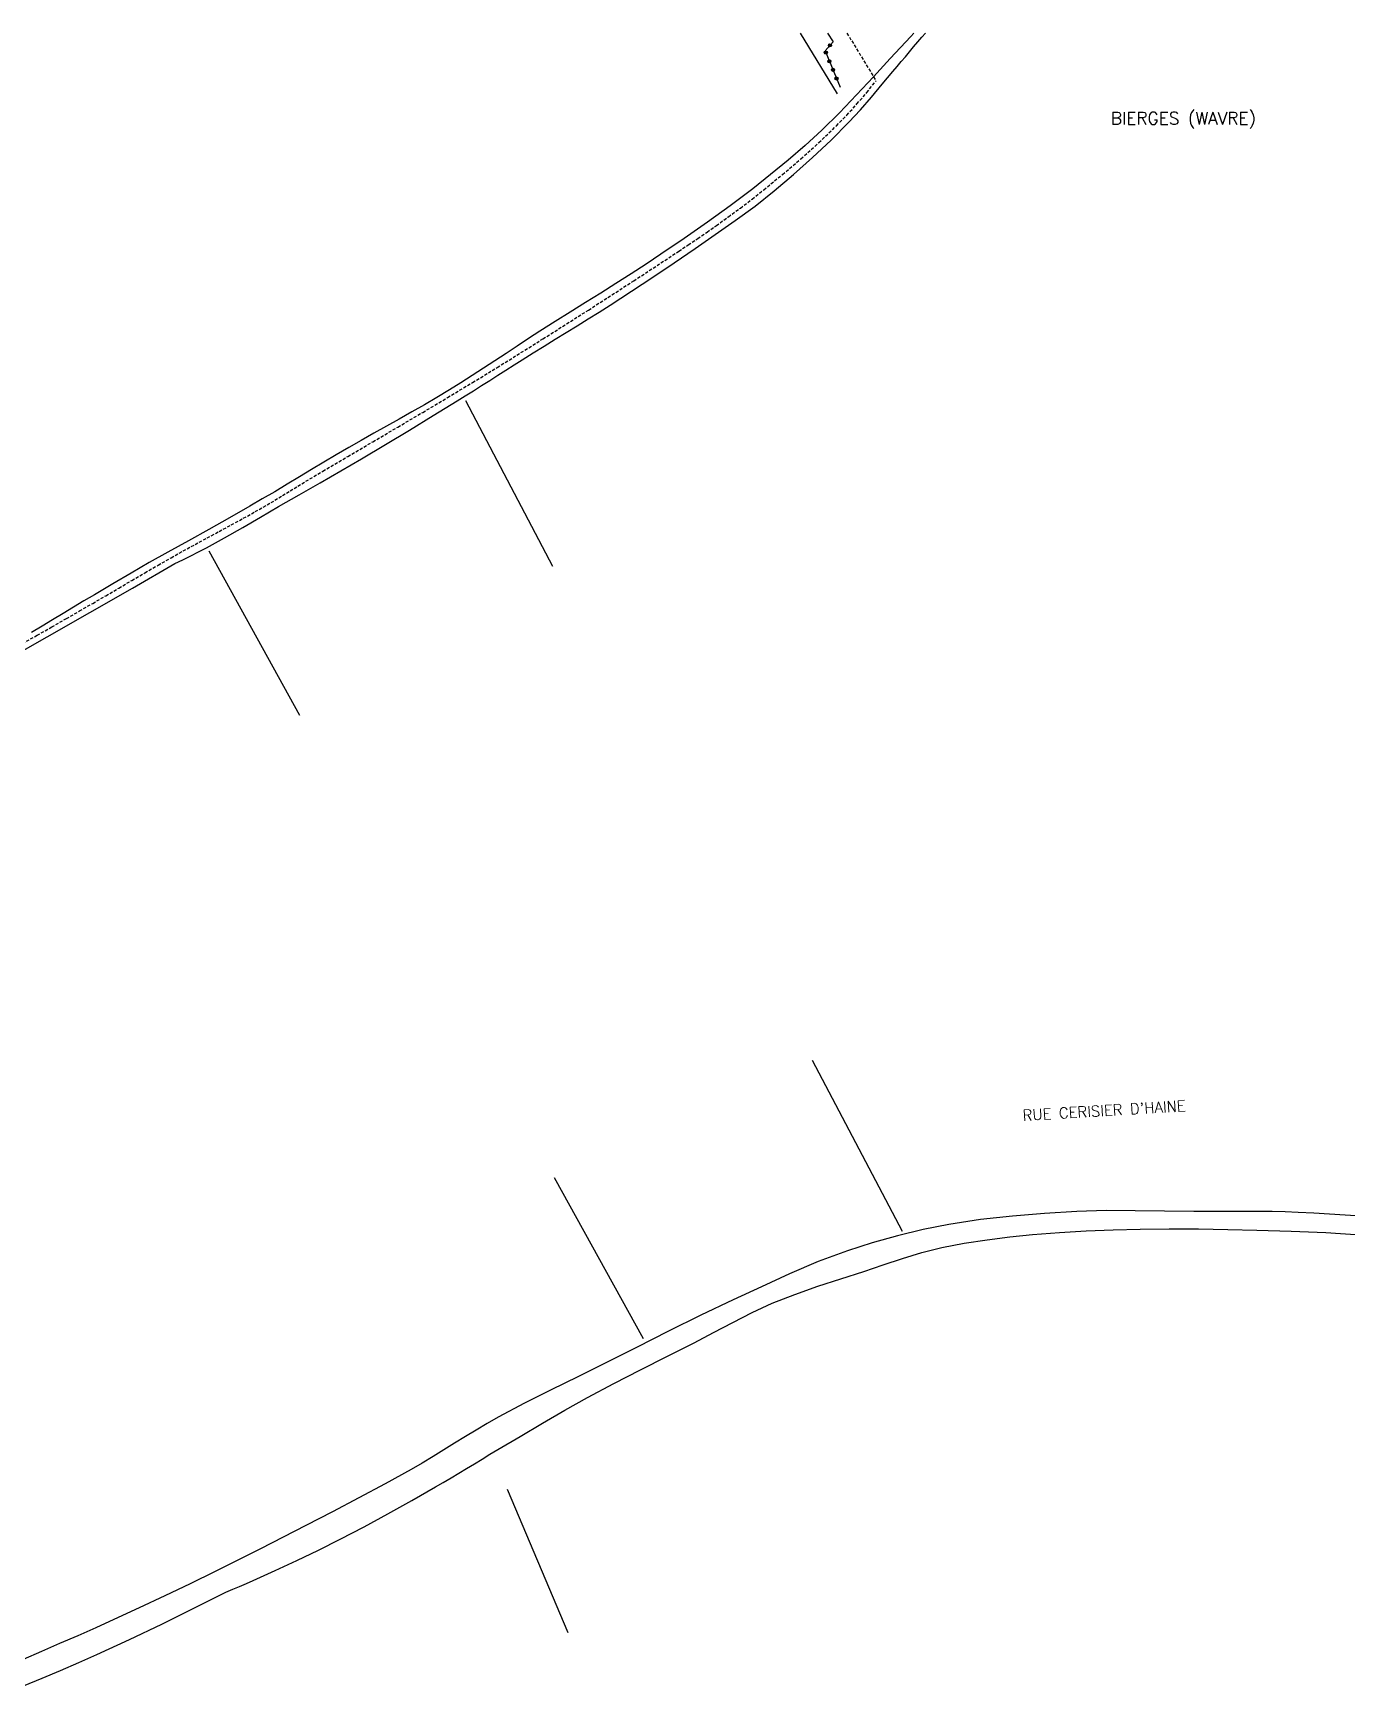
# Model space of a CAD drawing. Header units: millimetres. Extents: x 164000 to 165001, y 156999 to 158000.
# Drawn here: x 164288.1 to 164499.9, y 157733.6 to 158000 of the extents above; entities that cross this region are included whole.
import ezdxf
from ezdxf.enums import TextEntityAlignment as Align

# ---------------------------------------------------------------- set-up
doc = ezdxf.new("R2010")
doc.units = ezdxf.units.MM
doc.linetypes.add('DASHED', pattern=[0.75, 0.5, -0.25])
doc.layers.get('0').update_dxf_attribs({"linetype": 'CONTINUOUS'})
for name, color, linetype in [('W0001', 6, 'DASHED'), ('W0071', 7, 'CONTINUOUS'), ('W0323', 7, 'CONTINUOUS'), ('W0330', 7, 'CONTINUOUS'), ('W0980', 7, 'CONTINUOUS'), ('W0989', 7, 'CONTINUOUS')]:
    doc.layers.add(name, color=color, linetype=linetype)
doc.styles.get("Standard").update_dxf_attribs({"font": 'romans.shx', "width": 0.85})

# ---------------------------------------------------------------- blocks, each defined once
blk = doc.blocks.new('t323o')
at = {"color": 0, "linetype": 'Continuous'}
for radius in [0.25, 0.15]:
    blk.add_circle((0, 0), radius, dxfattribs=at)

msp = doc.modelspace()

# ---------------------------------------------------------------- linework, layer by layer
at = {"layer": 'W0001'}
for points in [[(164419.31, 158000), (164424.02, 157992.3)], [(164286.39, 157901.59), (164288.76, 157902.92), (164291.12, 157904.27), (164293.48, 157905.62), (164295.6, 157906.84), (164297.71, 157908.07), (164299.81, 157909.3), (164301.92, 157910.54), (164304.02, 157911.77), (164306.13, 157913), (164308.24, 157914.22), (164310.37, 157915.43), (164312.29, 157916.51), (164314.23, 157917.57), (164316.17, 157918.62), (164318.11, 157919.67), (164320.05, 157920.72), (164321.99, 157921.78), (164323.92, 157922.85), (164325.84, 157923.95), (164326.46, 157924.31), (164327.09, 157924.69), (164327.71, 157925.07), (164328.33, 157925.45), (164328.95, 157925.83), (164329.57, 157926.21), (164330.19, 157926.59), (164330.81, 157926.97), (164334.82, 157929.37), (164338.84, 157931.75), (164342.87, 157934.12), (164346.9, 157936.49), (164350.92, 157938.86), (164354.94, 157941.25), (164358.94, 157943.66), (164362.93, 157946.1), (164370.3, 157950.7), (164377.64, 157955.35), (164384.93, 157960.06), (164392.2, 157964.83), (164393.73, 157965.85), (164395.25, 157966.88), (164396.76, 157967.92), (164398.26, 157968.98), (164400.2, 157970.38), (164402.13, 157971.79), (164404.04, 157973.24), (164405.91, 157974.73), (164408.92, 157977.21), (164411.89, 157979.74), (164414.8, 157982.34), (164417.62, 157985.05), (164419.3, 157986.78), (164420.93, 157988.57), (164422.51, 157990.41), (164424.02, 157992.3)]]:
    msp.add_lwpolyline(points, dxfattribs=at)
at = {"layer": 'W0071'}
for points in [[(164430.12, 158000), (164429.61, 157999.45), (164426.3, 157995.88), (164423.59, 157992.96), (164420.88, 157990.04), (164418.13, 157987.15), (164415.29, 157984.36), (164412.59, 157981.89), (164409.82, 157979.5), (164407, 157977.18), (164404.13, 157974.91), (164400.51, 157972.16), (164396.82, 157969.5), (164393.09, 157966.9), (164389.33, 157964.35), (164386.92, 157962.74), (164384.5, 157961.17), (164382.06, 157959.62), (164379.61, 157958.08), (164377.15, 157956.55), (164374.7, 157955.02), (164372.26, 157953.48), (164369.82, 157951.92), (164367.99, 157950.74), (164366.17, 157949.55), (164364.36, 157948.35), (164362.55, 157947.15), (164360.73, 157945.96), (164358.9, 157944.78), (164357.07, 157943.61), (164355.22, 157942.47), (164353.22, 157941.26), (164351.2, 157940.08), (164349.17, 157938.93), (164347.13, 157937.78), (164345.09, 157936.64), (164343.05, 157935.5), (164341.02, 157934.34), (164338.99, 157933.18), (164336.99, 157932), (164335, 157930.82), (164333.01, 157929.64), (164331.03, 157928.45), (164329.04, 157927.26), (164327.05, 157926.07), (164325.05, 157924.9), (164323.05, 157923.74), (164319.75, 157921.86), (164316.45, 157920), (164313.13, 157918.16), (164309.8, 157916.34)], [(164310.95, 157914.49), (164312.24, 157915.1), (164313.52, 157915.72), (164314.79, 157916.35), (164316.04, 157917.01), (164318.98, 157918.62), (164321.89, 157920.29), (164324.78, 157921.98), (164327.67, 157923.66), (164331.02, 157925.58), (164334.36, 157927.49), (164337.7, 157929.42), (164341.03, 157931.36), (164344.9, 157933.67), (164348.77, 157935.99), (164352.62, 157938.34), (164356.46, 157940.7), (164357.78, 157941.52), (164359.09, 157942.35), (164360.41, 157943.18), (164361.72, 157944.01), (164363.03, 157944.85), (164364.34, 157945.68), (164365.66, 157946.52), (164366.97, 157947.35), (164368.74, 157948.45), (164370.51, 157949.54), (164372.29, 157950.63), (164374.06, 157951.72), (164375.84, 157952.82), (164377.61, 157953.91), (164379.37, 157955.02), (164381.13, 157956.14), (164384.59, 157958.38), (164388.03, 157960.65), (164391.46, 157962.94), (164394.86, 157965.28), (164398.09, 157967.53), (164401.31, 157969.79), (164404.5, 157972.12), (164407.6, 157974.56), (164410.72, 157977.2), (164413.77, 157979.93), (164416.75, 157982.75), (164419.64, 157985.64), (164421.48, 157987.63), (164423.25, 157989.68), (164424.99, 157991.75), (164426.73, 157993.82), (164427.41, 157994.61), (164428.07, 157995.4), (164428.74, 157996.19), (164429.41, 157996.98), (164430.07, 157997.77), (164430.74, 157998.56), (164431.41, 157999.35), (164431.98, 158000)], [(164416.2, 158000), (164417.08, 157998.58)], [(164309.8, 157916.34), (164306.84, 157914.63), (164303.89, 157912.91), (164300.94, 157911.19), (164298, 157909.46), (164296.3, 157908.45), (164294.61, 157907.44), (164292.93, 157906.42), (164291.24, 157905.39), (164289.55, 157904.38), (164287.86, 157903.37)], [(164283.48, 157898.77), (164290.38, 157902.65), (164297.26, 157906.57), (164304.12, 157910.51), (164310.95, 157914.49)], [(164502.2, 157809.26), (164499.67, 157809.45), (164497.14, 157809.61), (164494.61, 157809.76), (164492.08, 157809.89), (164489.98, 157809.97), (164487.87, 157810.02), (164485.77, 157810.05), (164483.67, 157810.06), (164481.57, 157810.05), (164479.47, 157810.04), (164477.37, 157810.04), (164475.26, 157810.04), (164470.54, 157810.09), (164465.81, 157810.17), (164461.09, 157810.18), (164456.36, 157810.03), (164451.19, 157809.72), (164446.02, 157809.31), (164440.87, 157808.73), (164435.74, 157807.93), (164431.59, 157807.11), (164427.48, 157806.14), (164423.4, 157805.01), (164419.38, 157803.72), (164414.68, 157801.97), (164410.07, 157800), (164405.52, 157797.91), (164400.99, 157795.8), (164395.76, 157793.32), (164390.57, 157790.74), (164385.4, 157788.13), (164380.23, 157785.53), (164375.93, 157783.4), (164371.61, 157781.28), (164367.32, 157779.12), (164363.08, 157776.86), (164361.3, 157775.85), (164359.55, 157774.81), (164357.8, 157773.75), (164356.06, 157772.68), (164354.33, 157771.6), (164352.59, 157770.53), (164350.84, 157769.48), (164349.07, 157768.45), (164344.86, 157766.13), (164340.61, 157763.86), (164336.35, 157761.64), (164332.08, 157759.42), (164328.44, 157757.54), (164324.79, 157755.67), (164321.13, 157753.82), (164317.46, 157751.99)], [(164319.18, 157748.67), (164320.29, 157749.14), (164321.39, 157749.61), (164322.49, 157750.09), (164323.58, 157750.58), (164327.11, 157752.18), (164330.62, 157753.8), (164334.12, 157755.47), (164337.59, 157757.2), (164341.47, 157759.22), (164345.32, 157761.32), (164349.15, 157763.46), (164352.96, 157765.63), (164354.23, 157766.36), (164355.49, 157767.11), (164356.75, 157767.86), (164358, 157768.62), (164359.25, 157769.38), (164360.51, 157770.14), (164361.76, 157770.9), (164363.02, 157771.65), (164366.62, 157773.78), (164370.22, 157775.91), (164373.83, 157778.01), (164377.48, 157780.06), (164381.75, 157782.33), (164386.05, 157784.54), (164390.37, 157786.71), (164394.68, 157788.89), (164397.8, 157790.52), (164400.92, 157792.17), (164404.06, 157793.78), (164407.27, 157795.24), (164410.91, 157796.68), (164414.6, 157797.98), (164418.32, 157799.19), (164422.04, 157800.39), (164425.15, 157801.42), (164428.27, 157802.46), (164431.41, 157803.41), (164434.6, 157804.22), (164438.23, 157804.93), (164441.9, 157805.49), (164445.57, 157805.93), (164449.25, 157806.31), (164453.58, 157806.67), (164457.91, 157806.91), (164462.24, 157807.08), (164466.58, 157807.19), (164471.29, 157807.25), (164476, 157807.24), (164480.71, 157807.16), (164485.42, 157807.03), (164490.96, 157806.85), (164496.5, 157806.65), (164502.05, 157806.3)], [(164317.46, 157751.99), (164313.4, 157750.02), (164309.32, 157748.07), (164305.22, 157746.15), (164301.11, 157744.26), (164298.21, 157742.95), (164295.29, 157741.66), (164292.36, 157740.38), (164289.44, 157739.11), (164286.51, 157737.84)], [(164286.56, 157733.56), (164289.54, 157734.8), (164292.5, 157736.05), (164295.46, 157737.33), (164298.4, 157738.64), (164303.64, 157741.05), (164308.86, 157743.53), (164314.03, 157746.07), (164319.18, 157748.67)]]:
    msp.add_lwpolyline(points, dxfattribs=at)
at = {"layer": 'W0323'}
msp.add_lwpolyline([(164417.08, 157998.58), (164415.79, 157997.13), (164418.2, 157991.3)], dxfattribs=at)
at = {"layer": 'W0330'}
for points in [[(164411.78, 158000), (164417.75, 157990.18)], [(164357.8, 157940.78), (164371.84, 157914.08)], [(164331.08, 157889.97), (164316.47, 157916.46)], [(164413.73, 157834.41), (164428.21, 157806.86)], [(164386.5, 157789.53), (164372.18, 157815.48)], [(164364.52, 157765.27), (164374.34, 157742.2)]]:
    msp.add_lwpolyline(points, dxfattribs=at)

# ---------------------------------------------------------------- block references
at = {"layer": 'W0323'}
for p, rotation in [((164415.91, 157996.84), 292.4768333668551), ((164416.58, 157998.02), 228.278226654438), ((164416.48, 157995.45), 292.4768333668551), ((164417.06, 157994.07), 292.4768333668551), ((164417.63, 157992.68), 292.4768333668551)]:
    msp.add_blockref('t323o', p, dxfattribs=dict(at, rotation=rotation))

# ---------------------------------------------------------------- texts
at = {"layer": 'W0980'}
msp.add_text('BIERGES (WAVRE)', height=2, dxfattribs=at).set_placement((164473.56, 157986.13), align=Align.MIDDLE)
at = {"layer": 'W0989'}
msp.add_text("RUE CERISIER D'HAINE", height=1.75, rotation=3.4213, dxfattribs=at).set_placement((164460.78, 157826.31), align=Align.MIDDLE_CENTER)

doc.saveas('drawing.dxf')
